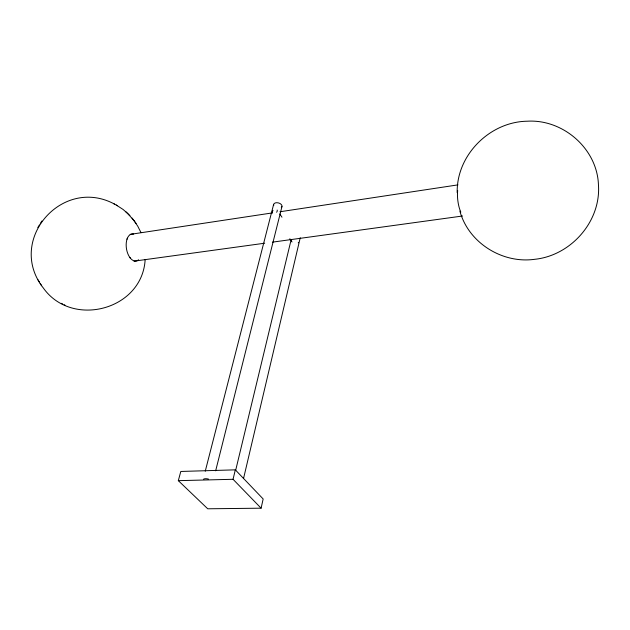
<?xml version="1.0" encoding="UTF-8"?>
<svg xmlns="http://www.w3.org/2000/svg" width="630" height="630" viewBox="0 0 630 630"><rect width="100%" height="100%" fill="white"/><g stroke="black" fill="none" stroke-linecap="round" stroke-linejoin="round"><path stroke-width="0.94" d="M457.183 192.67C456.435 155.004 489.833 121.787 527.2 121.212C562.976 118.968 597.161 148.617 598.445 184.748C601.146 221.492 570.819 255.701 534.539 259.324C502.315 263.805 468.476 242.802 459.884 211.097M145.16 259.458C142.467 310.023 72.04 328.419 43.375 288.06C5.922 240.526 62.173 175.872 114.463 204.073M261.103 508.19L263.159 498.976L235.321 469.846L180.802 471.453L178.321 480.659L207.735 508.788L261.103 508.19L233.053 479.288L178.321 480.659M243.526 478.572L300.242 237.738M233.053 479.288L235.321 469.846M235.596 470.618L291.162 239.628M215.657 470.83L281.964 206.569M205.254 471.224L273.625 204.404M127 239.235L127.386 238.211M37.839 227.548L39.469 224.926M40.281 223.587L41.895 220.996M130.174 234.384L272.191 212.932M279.972 211.759L457.986 184.873M134.048 261.166L264.687 243.211M272.483 242.141L462.585 216.003M61.362 303.337L62.63 303.975M64.087 304.692L64.945 305.125M116.282 205.065L123.086 209.459L127.465 213.31M113.613 203.616L117.519 205.734M127.756 213.594L133.922 220.532M125.543 211.491L129.93 215.665M130.552 258.371L129.89 257.536M134.088 220.768L137.726 226.139L140.907 232.454M132.087 218.075L136.096 223.445M289.824 238.746L292.005 241.967M279.799 213.972L281.964 217.2M38.013 279.822L39.564 282.374M40.202 283.398L41.619 285.729M460.829 212.105L460.514 211.397A15.915 4.812 82.9 0 1 457.679 190.543M298.407 242.369A2.725 1.843 -34.3 0 1 298.289 242.826M277.153 210.05A2.811 1.843 -34.5 0 1 276.578 212.263M272.373 212.995A2.811 1.843 -34.5 0 1 273.018 210.522M203.545 479.186A5.024 2.04 14.1 0 1 208.459 479.06M273.727 205.569A4.308 2.654 14.3 0 1 278.476 202.915A4.308 2.654 14.3 0 1 281.295 207.538M138.592 259.796A13.687 7.615 81 0 1 126.598 249.488A13.687 7.615 81 0 1 133.662 234.092"/></g></svg>
